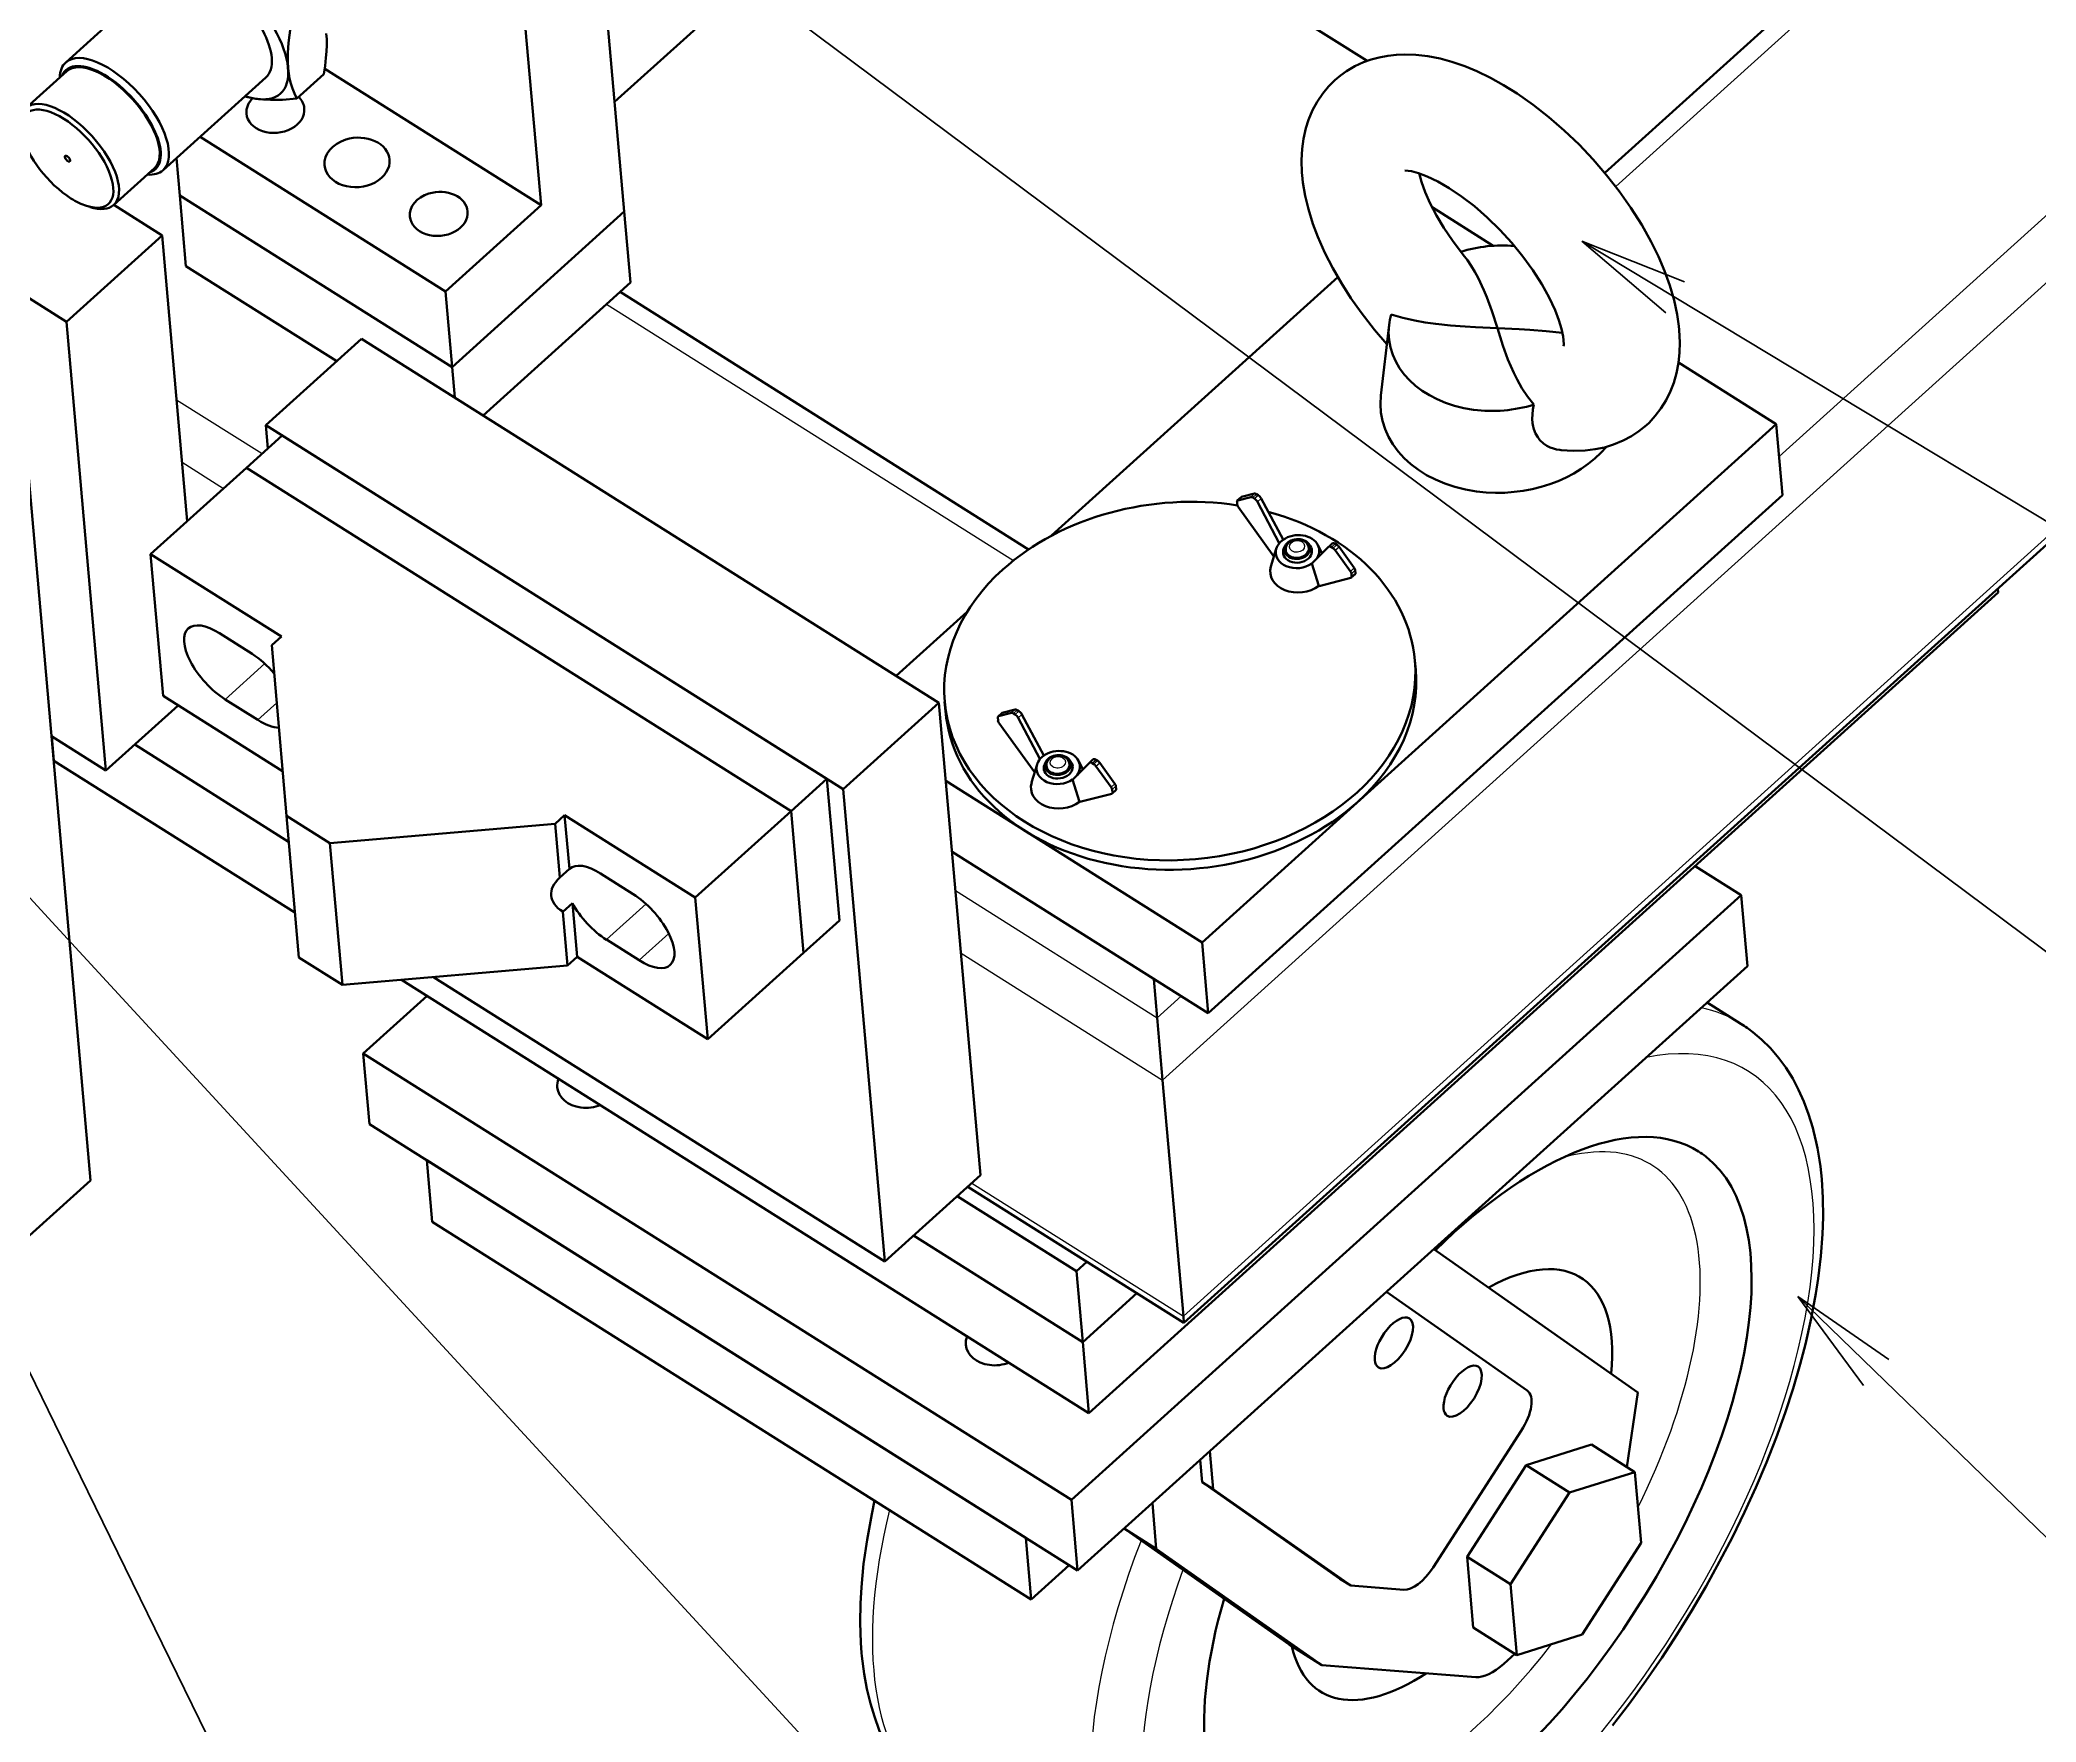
# Model space of a CAD drawing. Header units: millimetres. Extents: x -10155 to 20189, y -25550 to -22580.
# Drawn here: x -7121.1 to -6846.2, y -25164.1 to -24932.5 of the extents above; entities that cross this region are included whole.
import ezdxf

# ---------------------------------------------------------------- set-up
doc = ezdxf.new("R2010")
doc.units = ezdxf.units.MM
doc.layers.add('word_dim', color=253, linetype='Continuous')
doc.styles.get("Standard").update_dxf_attribs({"font": 'romans.shx', "bigfont": 'bigfont.shx'})
doc.dimstyles.new('RS-1-5', dxfattribs={"dimscale": 5, "dimtxt": 3.5, "dimasz": 3, "dimexe": 1, "dimexo": 0, "dimgap": 1, "dimtad": 3, "dimdsep": 46, "dimtxsty": 'Standard', "dimblk1": 'OPEN', "dimblk2": 'OPEN', "dimsah": 1, "dimcen": 0, "dimclrd": 256, "dimclre": 256, "dimclrt": 3, "dimadec": 0, "dimazin": 0, "dimtfac": 1, "dimtmove": 0, "dimatfit": 3, "dimldrblk": 'OPEN', "dimfxl": 0, "dimtolj": 1, "dimtzin": 0, "dimarcsym": 0})

# ---------------------------------------------------------------- blocks, each defined once
blk = doc.blocks.new('aa1')
for p, q in [((0, 0), (-1, 0)), ((-0.4, 0.0667), (0, 0)), ((-0.4, -0.0667), (0, 0))]:
    blk.add_line(p, q)
blk = doc.blocks.new('aa2')
blk.add_circle((0, 0), 1)
blk = doc.blocks.new('*D774')
at = {"layer": 'DEFPOINTS', "color": 0, "linetype": 'Continuous', "ltscale": 2}
for p in [(-7154.93, -25110.18), (-7143.77, -25339.13), (-7143.77, -25339.13)]:
    blk.add_point(p, dxfattribs=at)
at = {"layer": 'word_dim', "linetype": 'Continuous', "lineweight": -2, "ltscale": 2}
blk.add_line((-7153.1, -25147.63), (-7145.6, -25301.67), dxfattribs=at)
at = {"layer": 'word_dim', "linetype": 'Continuous', "lineweight": -2, "ltscale": 2, "xscale": 37.5, "yscale": 37.5, "zscale": 37.5}
for name, p, rotation in [('aa1', (-7154.93, -25110.18), 92.78938720123683), ('aa2', (-7143.77, -25339.13), 272.7893872012368)]:
    blk.add_blockref(name, p, dxfattribs=dict(at, rotation=rotation))
at = {"layer": 'word_dim', "color": 3, "linetype": 'Continuous', "ltscale": 2, "insert": (-7149.35, -25224.65), "char_height": 0.000005, "attachment_point": 5, "rotation": 272.7894}
blk.add_mtext('\\A1;229.22', dxfattribs=at)
blk = doc.blocks.new('_Open')
at = {"color": 0, "lineweight": -2}
for p, q in [((-1, 0.1667), (0, 0)), ((-1, -0.1667), (0, 0)), ((0, 0), (-1, 0))]:
    blk.add_line(p, q, dxfattribs=at)
blk = doc.blocks.new('*D775')
at = {"layer": 'DEFPOINTS', "color": 0, "linetype": 'Continuous', "ltscale": 2}
for p in [(-7131.94, -25096.65), (-7019.88, -25325.67), (-7019.88, -25325.67)]:
    blk.add_point(p, dxfattribs=at)
at = {"layer": 'word_dim', "linetype": 'Continuous', "lineweight": -2, "ltscale": 2}
blk.add_line((-7115.46, -25130.33), (-7036.36, -25291.99), dxfattribs=at)
at = {"layer": 'word_dim', "linetype": 'Continuous', "lineweight": -2, "ltscale": 2, "xscale": 37.5, "yscale": 37.5, "zscale": 37.5}
for name, p, rotation in [('aa1', (-7131.94, -25096.65), 116.0716852085695), ('aa2', (-7019.88, -25325.67), 296.0716852085695)]:
    blk.add_blockref(name, p, dxfattribs=dict(at, rotation=rotation))
at = {"layer": 'word_dim', "color": 3, "linetype": 'Continuous', "ltscale": 2, "insert": (-7075.91, -25211.16), "char_height": 0.000005, "attachment_point": 5, "rotation": 296.0717}
blk.add_mtext('\\A1;254.97', dxfattribs=at)
blk = doc.blocks.new('*D781')
at = {"layer": 'DEFPOINTS', "color": 0, "linetype": 'Continuous', "ltscale": 2}
for p in [(-7144.27, -25026.96), (-6938.1, -25250.7), (-6938.1, -25250.7)]:
    blk.add_point(p, dxfattribs=at)
at = {"layer": 'word_dim', "linetype": 'Continuous', "lineweight": -2, "ltscale": 2}
blk.add_line((-7118.86, -25054.54), (-6963.51, -25223.12), dxfattribs=at)
at = {"layer": 'word_dim', "linetype": 'Continuous', "lineweight": -2, "ltscale": 2, "xscale": 37.5, "yscale": 37.5, "zscale": 37.5}
for name, p, rotation in [('aa1', (-7144.27, -25026.96), 132.6605717405046), ('aa2', (-6938.1, -25250.7), 312.6605717405046)]:
    blk.add_blockref(name, p, dxfattribs=dict(at, rotation=rotation))
at = {"layer": 'word_dim', "color": 3, "linetype": 'Continuous', "ltscale": 2, "insert": (-7041.19, -25138.83), "char_height": 0.000005, "attachment_point": 5, "rotation": 312.6606}
blk.add_mtext('\\A1;304.24', dxfattribs=at)
blk = doc.blocks.new('A$C43226BF8')
at = {"color": 7, "lineweight": 13}
for p, q in [((1192.13, -604.22), (641.95, -1100.68)), ((1194.99, -636.74), (644.81, -1133.2)), ((1071.52, -646.32), (704.34, -977.65)), ((1109.02, -669.95), (726.85, -1014.81)), ((565.39, -993.83), (621.41, -1029.13)), ((613.44, -1074.59), (641.21, -1092.09)), ((614.2, -1083.19), (641.95, -1100.68)), ((615.68, -1114.85), (644.81, -1133.2))]:
    blk.add_line(p, q, dxfattribs=at)
at = {"color": 7, "lineweight": 35}
for p, q in [((1194.11, -638.53), (644.89, -1134.12)), ((1069.42, -644.99), (702.84, -975.78)), ((566.5, -965.99), (612.78, -924.23)), ((612.78, -924.23), (670.1, -960.35)), ((491.01, -996.27), (388.26, -931.52)), ((563.36, -930.36), (567.83, -981.1)), ((556.37, -980.2), (552.82, -939.88)), ((556.37, -980.2), (526.58, -961.43)), ((543.19, -992.1), (509.41, -970.8)), ((506.61, -978.87), (544.11, -1002.5)), ((544.11, -1002.5), (506.61, -978.87)), ((544.11, -1002.5), (567.83, -981.1)), ((567.83, -981.1), (544.11, -1002.5)), ((507.65, -1023.72), (504.19, -984.38)), ((507.47, -988.63), (528.23, -1001.71)), ((548.4, -1009.16), (568.69, -990.85)), ((567.25, -992.16), (623.5, -1027.61)), ((626.67, -1025.71), (666.09, -990.14)), ((491.01, -996.27), (496.45, -1058.06)), ((611.16, -1048.72), (531.66, -998.62)), ((485.17, -1010.41), (494.33, -1114.48)), ((597.98, -1060.61), (518.48, -1010.51)), ((726.46, -1010.38), (647.39, -1081.73)), ((595.73, -1059.19), (520.73, -1011.93)), ((515.79, -1016.38), (590.79, -1063.65)), ((515.79, -1016.38), (590.79, -1063.65)), ((727.32, -1020.14), (648.25, -1091.48)), ((520.61, -1039.62), (502.61, -1028.28)), ((631.81, -1146.52), (757, -1033.55)), ((521.3, -1064.29), (519.29, -1040.81)), ((616.89, -1113.76), (611.16, -1048.72)), ((500.41, -1054.49), (521.61, -1067.85)), ((521.61, -1067.85), (500.41, -1054.49)), ((489.3, -1056.71), (522.47, -1077.61)), ((603.71, -1125.65), (597.98, -1060.61)), ((647.39, -1081.73), (612.11, -1059.49)), ((558.3, -1065.39), (527.3, -1068.07)), ((577.61, -1075.54), (559.61, -1064.2)), ((648.25, -1091.48), (612.97, -1069.25)), ((721.64, -1075.21), (629.39, -1158.45)), ((560.01, -1084.9), (529.02, -1087.58)), ((579.33, -1095.06), (561.33, -1083.71)), ((722.5, -1084.97), (630.25, -1168.21)), ((537.17, -1086.88), (631.81, -1146.52)), ((603.71, -1125.65), (541.57, -1086.5)), ((629.39, -1158.45), (531.88, -1097)), ((644.81, -1133.2), (641.95, -1100.68)), ((641.95, -1100.68), (644.81, -1133.2)), ((630.25, -1168.21), (532.74, -1106.76)), ((623.12, -1163.72), (540.62, -1111.72)), ((477.86, -1129.34), (494.33, -1114.48)), ((615.12, -1115.36), (644.89, -1134.12)), ((623.87, -1172.17), (541.36, -1120.18)), ((607.67, -1122.08), (630.95, -1136.76)), ((630.95, -1136.76), (607.67, -1122.08)), ((679.3, -1123.94), (707.4, -1143.67)), ((692.16, -1143.43), (672.78, -1129.83)), ((679.2, -1167.78), (691.34, -1148.96)), ((647.4, -1156.04), (666.35, -1169.34)), ((648.9, -1156.98), (667.85, -1170.28)), ((659.37, -1178.39), (636.65, -1162.43)), ((663.87, -1181.22), (641.09, -1165.23)), ((685.08, -1182.88), (663.87, -1181.22))]:
    blk.add_line(p, q, dxfattribs=at)
at = {"color": 7, "lineweight": 35, "ltscale": 0.477054}
blk.add_line((490.91, -960.55), (505.08, -947.77), dxfattribs=at)
at = {"color": 7, "lineweight": 35, "ltscale": 0.188593}
for p, q in [((485.46, -966.83), (491.06, -961.77)), ((497.52, -980.19), (503.12, -975.14))]:
    blk.add_line(p, q, dxfattribs=at)
at = {"color": 7, "lineweight": 35, "ltscale": 0.477009}
blk.add_line((504.31, -975.4), (518.48, -962.62), dxfattribs=at)
at = {"color": 7, "lineweight": 35, "ltscale": 0.125972}
blk.add_line((526.47, -962.16), (522.73, -965.53), dxfattribs=at)
at = {"color": 7, "lineweight": 35, "ltscale": 0.128721}
blk.add_line((506.61, -978.87), (506.16, -973.74), dxfattribs=at)
at = {"color": 7, "lineweight": 35, "ltscale": 0.013552}
blk.add_line((493.77, -980.3), (494.28, -980.46), dxfattribs=at)
at = {"color": 7, "lineweight": 35, "ltscale": 0.196946}
blk.add_line((497.53, -980.18), (504.19, -984.38), dxfattribs=at)
at = {"color": 7, "lineweight": 35, "ltscale": 0.244861}
for p, q in [((507.47, -988.63), (506.61, -978.87)), ((568.69, -990.85), (567.83, -981.1)), ((727.32, -1020.14), (726.46, -1010.38)), ((721.64, -1075.21), (722.5, -1084.97)), ((648.25, -1091.48), (647.39, -1081.73)), ((630.95, -1136.76), (630.1, -1127)), ((631.81, -1146.52), (630.95, -1136.76)), ((629.39, -1158.45), (630.25, -1168.21)), ((689.87, -1170.09), (690.73, -1179.84))]:
    blk.add_line(p, q, dxfattribs=at)
at = {"color": 7, "lineweight": 35, "ltscale": 0.443749}
for p, q in [((543.19, -992.1), (556.37, -980.2)), ((504.19, -984.38), (491.01, -996.27)), ((502.61, -1028.28), (515.79, -1016.38)), ((616.89, -1113.76), (603.71, -1125.65))]:
    blk.add_line(p, q, dxfattribs=at)
at = {"color": 7, "lineweight": 35, "ltscale": 0.248607}
blk.add_line((679.05, -980.5), (687.46, -985.8), dxfattribs=at)
at = {"color": 7, "lineweight": 35, "ltscale": 0.261183}
blk.add_line((544.11, -1002.5), (543.19, -992.1), dxfattribs=at)
at = {"color": 7, "lineweight": 35, "ltscale": 0.244058}
blk.add_line((673.13, -996.7), (672, -1006.4), dxfattribs=at)
at = {"color": 7, "lineweight": 35, "ltscale": 0.443751}
blk.add_line((531.66, -998.62), (518.48, -1010.51), dxfattribs=at)
at = {"color": 7, "lineweight": 35, "ltscale": 0.10523}
blk.add_line((544.48, -1006.7), (544.11, -1002.5), dxfattribs=at)
at = {"color": 7, "lineweight": 35, "ltscale": 0.397811}
blk.add_line((713, -1001.89), (726.46, -1010.38), dxfattribs=at)
at = {"color": 7, "lineweight": 13, "ltscale": 0.347948}
blk.add_line((506.18, -1007), (517.96, -1014.42), dxfattribs=at)
at = {"color": 7, "lineweight": 35, "ltscale": 0.080176}
blk.add_line((518.48, -1010.51), (518.76, -1013.7), dxfattribs=at)
at = {"color": 7, "lineweight": 35, "ltscale": 0.166404}
blk.add_line((520.73, -1011.93), (515.79, -1016.38), dxfattribs=at)
at = {"color": 7, "lineweight": 13, "ltscale": 0.169061}
blk.add_line((506.94, -1015.6), (512.66, -1019.21), dxfattribs=at)
at = {"color": 7, "lineweight": 35, "ltscale": 0.010015}
for p, q in [((652.2, -1021.02), (652.23, -1021.42)), ((668.51, -1030.87), (668.48, -1030.48)), ((619.25, -1050.75), (619.29, -1051.15))]:
    blk.add_line(p, q, dxfattribs=at)
at = {"color": 7, "lineweight": 35, "ltscale": 0.017751}
for p, q in [((652.77, -1020.41), (652.24, -1020.88)), ((658.01, -1026.74), (658.54, -1026.26)), ((665.35, -1026.77), (664.83, -1027.25)), ((619.82, -1050.14), (619.29, -1050.61)), ((625.07, -1056.46), (625.6, -1055.99)), ((632.41, -1056.5), (631.88, -1056.98))]:
    blk.add_line(p, q, dxfattribs=at)
at = {"color": 7, "lineweight": 13, "ltscale": 0.017749}
for p, q in [((652.29, -1020.86), (652.82, -1020.38)), ((665.72, -1027.73), (666.25, -1027.25)), ((667.81, -1030.64), (668.34, -1030.16)), ((667.95, -1030.95), (668.48, -1030.48)), ((632.26, -1057.03), (632.79, -1056.56)), ((632.77, -1057.46), (633.3, -1056.98)), ((634.87, -1060.36), (635.39, -1059.89)), ((635, -1060.68), (635.53, -1060.2)), ((635.04, -1061.08), (635.57, -1060.6))]:
    blk.add_line(p, q, dxfattribs=at)
at = {"color": 7, "lineweight": 35, "ltscale": 0.046335}
blk.add_line((654.09, -1020.4), (652.29, -1020.86), dxfattribs=at)
at = {"color": 7, "lineweight": 35, "ltscale": 0.210662}
for p, q in [((652.37, -1021.74), (657.29, -1028.58)), ((619.42, -1051.47), (624.34, -1058.31))]:
    blk.add_line(p, q, dxfattribs=at)
at = {"color": 7, "lineweight": 35, "ltscale": 0.046339}
blk.add_line((654.62, -1019.92), (652.82, -1020.38), dxfattribs=at)
at = {"color": 7, "lineweight": 13, "ltscale": 0.017753}
for p, q in [((654.09, -1020.4), (654.62, -1019.92)), ((665.2, -1027.31), (665.73, -1026.83)), ((667.98, -1031.35), (668.51, -1030.87))]:
    blk.add_line(p, q, dxfattribs=at)
at = {"color": 7, "lineweight": 13, "ltscale": 0.017751}
for p, q in [((654.37, -1020.48), (654.9, -1020)), ((654.58, -1020.61), (655.11, -1020.14)), ((655, -1021.07), (655.53, -1020.59)), ((665.42, -1027.44), (665.95, -1026.96)), ((621.14, -1050.13), (621.67, -1049.65)), ((621.43, -1050.21), (621.95, -1049.73)), ((621.64, -1050.34), (622.17, -1049.87)), ((619.35, -1050.58), (619.87, -1050.11)), ((622.06, -1050.79), (622.58, -1050.32)), ((632.47, -1057.17), (633, -1056.69))]:
    blk.add_line(p, q, dxfattribs=at)
at = {"color": 7, "lineweight": 35, "ltscale": 0.006331}
for p, q in [((654.58, -1020.61), (654.37, -1020.48)), ((655.11, -1020.14), (654.9, -1020)), ((665.42, -1027.44), (665.2, -1027.31)), ((632.47, -1057.17), (632.26, -1057.03))]:
    blk.add_line(p, q, dxfattribs=at)
at = {"color": 7, "lineweight": 35, "ltscale": 0.160527}
for p, q in [((658.01, -1026.74), (655, -1021.07)), ((658.54, -1026.26), (655.53, -1020.59))]:
    blk.add_line(p, q, dxfattribs=at)
at = {"color": 7, "lineweight": 35, "ltscale": 0.064411}
blk.add_line((657.61, -1027.51), (656.87, -1029.98), dxfattribs=at)
at = {"color": 7, "lineweight": 35, "ltscale": 0.000593596}
for p, q in [((658.03, -1026.75), (658.01, -1026.74)), ((629.57, -1059.3), (629.55, -1059.29))]:
    blk.add_line(p, q, dxfattribs=at)
at = {"color": 7, "lineweight": 35, "ltscale": 0.000595218}
for p, q in [((658.56, -1026.27), (658.54, -1026.26)), ((662.51, -1029.57), (662.49, -1029.56))]:
    blk.add_line(p, q, dxfattribs=at)
at = {"color": 7, "lineweight": 35, "ltscale": 0.008662}
for p, q in [((658.82, -1027.13), (658.66, -1027.44)), ((625.87, -1056.86), (625.72, -1057.17))]:
    blk.add_line(p, q, dxfattribs=at)
at = {"color": 7, "lineweight": 35, "ltscale": 0.00866}
for p, q in [((662.07, -1026.84), (662.28, -1027.12)), ((629.13, -1056.57), (629.33, -1056.85))]:
    blk.add_line(p, q, dxfattribs=at)
at = {"color": 7, "lineweight": 35, "ltscale": 0.081794}
for p, q in [((664.82, -1027.25), (662.51, -1029.57)), ((631.88, -1056.98), (629.57, -1059.3))]:
    blk.add_line(p, q, dxfattribs=at)
at = {"color": 7, "lineweight": 35, "ltscale": 0.032406}
blk.add_line((663.33, -1027.01), (663.91, -1028.17), dxfattribs=at)
at = {"color": 7, "lineweight": 35, "ltscale": 0.089556}
for p, q in [((667.81, -1030.64), (665.72, -1027.73)), ((668.34, -1030.16), (666.25, -1027.25)), ((634.87, -1060.36), (632.77, -1057.46)), ((635.39, -1059.89), (633.3, -1056.98))]:
    blk.add_line(p, q, dxfattribs=at)
at = {"color": 7, "lineweight": 35, "ltscale": 0.006328}
for p, q in [((665.95, -1026.96), (665.73, -1026.83)), ((622.17, -1049.87), (621.95, -1049.73)), ((621.64, -1050.34), (621.43, -1050.21))]:
    blk.add_line(p, q, dxfattribs=at)
at = {"color": 7, "lineweight": 35, "ltscale": 0.489721}
for p, q in [((504.33, -1047.79), (502.61, -1028.28)), ((597.45, -1078.71), (595.73, -1059.19)), ((592.51, -1083.16), (590.79, -1063.65)), ((590.79, -1063.65), (592.51, -1083.16)), ((523.02, -1083.8), (521.3, -1064.29)), ((529.02, -1087.58), (527.3, -1068.07)), ((579.33, -1095.06), (577.61, -1075.54))]:
    blk.add_line(p, q, dxfattribs=at)
at = {"color": 7, "lineweight": 35, "ltscale": 0.080778}
for p, q in [((663.48, -1032.64), (662.49, -1029.56)), ((630.53, -1062.37), (629.55, -1059.29))]:
    blk.add_line(p, q, dxfattribs=at)
at = {"color": 7, "lineweight": 35, "ltscale": 0.000447059}
blk.add_line((663.48, -1032.64), (663.49, -1032.65), dxfattribs=at)
at = {"color": 7, "lineweight": 35, "ltscale": 0.113479}
for p, q in [((663.49, -1032.65), (667.89, -1031.52)), ((630.55, -1062.38), (634.94, -1061.25))]:
    blk.add_line(p, q, dxfattribs=at)
at = {"color": 7, "lineweight": 35, "ltscale": 0.017749}
for p, q in [((668.47, -1031.02), (667.94, -1031.49)), ((635.52, -1060.74), (635, -1061.22))]:
    blk.add_line(p, q, dxfattribs=at)
at = {"color": 7, "lineweight": 35, "ltscale": 0.010018}
for p, q in [((667.98, -1031.35), (667.95, -1030.95)), ((635.04, -1061.08), (635, -1060.68)), ((635.57, -1060.6), (635.53, -1060.2))]:
    blk.add_line(p, q, dxfattribs=at)
at = {"color": 7, "lineweight": 35, "ltscale": 0.013869}
blk.add_line((757, -1033.55), (756.95, -1033), dxfattribs=at)
at = {"color": 7, "lineweight": 35, "ltscale": 0.328652}
blk.add_line((605.28, -1045.01), (615.04, -1036.2), dxfattribs=at)
at = {"color": 7, "lineweight": 35, "ltscale": 0.132982}
for p, q in [((512.07, -1039.15), (516.57, -1041.99)), ((564.57, -1072.24), (569.07, -1075.07)), ((569.87, -1084.18), (565.37, -1081.34)), ((659.37, -1178.39), (663.87, -1181.22))]:
    blk.add_line(p, q, dxfattribs=at)
at = {"color": 7, "lineweight": 35, "ltscale": 0.044376}
blk.add_line((519.29, -1040.81), (520.61, -1039.62), dxfattribs=at)
at = {"color": 7, "lineweight": 13, "ltscale": 0.183684}
blk.add_line((512.87, -1048.26), (518.32, -1043.34), dxfattribs=at)
at = {"color": 7, "lineweight": 35, "ltscale": 0.032648}
for p, q in [((676.69, -1042.89), (676.8, -1044.19)), ((611.94, -1048.59), (612.05, -1049.89))]:
    blk.add_line(p, q, dxfattribs=at)
at = {"color": 7, "lineweight": 35, "ltscale": 0.334797}
blk.add_line((506.39, -1049.09), (496.45, -1058.06), dxfattribs=at)
at = {"color": 7, "lineweight": 35, "ltscale": 0.486031}
blk.add_line((520.77, -1058.15), (504.33, -1047.79), dxfattribs=at)
at = {"color": 7, "lineweight": 35, "ltscale": 0.132984}
blk.add_line((517.37, -1051.09), (512.87, -1048.26), dxfattribs=at)
at = {"color": 7, "lineweight": 13, "ltscale": 0.087588}
blk.add_line((517.37, -1051.09), (519.97, -1048.75), dxfattribs=at)
at = {"color": 7, "lineweight": 35, "ltscale": 0.443753}
blk.add_line((611.16, -1048.72), (597.98, -1060.61), dxfattribs=at)
at = {"color": 7, "lineweight": 35, "ltscale": 0.046336}
blk.add_line((621.67, -1049.65), (619.87, -1050.11), dxfattribs=at)
at = {"color": 7, "lineweight": 35, "ltscale": 0.046338}
blk.add_line((621.14, -1050.13), (619.35, -1050.58), dxfattribs=at)
at = {"color": 7, "lineweight": 35, "ltscale": 0.160528}
for p, q in [((625.07, -1056.46), (622.06, -1050.79)), ((625.6, -1055.99), (622.58, -1050.32))]:
    blk.add_line(p, q, dxfattribs=at)
at = {"color": 7, "lineweight": 35, "ltscale": 0.22164}
blk.add_line((488.95, -1053.34), (496.45, -1058.06), dxfattribs=at)
at = {"color": 7, "lineweight": 35, "ltscale": 0.083708}
blk.add_line((489.3, -1056.71), (489.01, -1053.37), dxfattribs=at)
at = {"color": 7, "lineweight": 35, "ltscale": 0.064414}
blk.add_line((624.66, -1057.24), (623.92, -1059.71), dxfattribs=at)
at = {"color": 7, "lineweight": 35, "ltscale": 0.000592638}
for p, q in [((625.09, -1056.48), (625.07, -1056.46)), ((625.62, -1056), (625.6, -1055.99))]:
    blk.add_line(p, q, dxfattribs=at)
at = {"color": 7, "lineweight": 35, "ltscale": 0.032405}
blk.add_line((630.38, -1056.74), (630.97, -1057.89), dxfattribs=at)
at = {"color": 7, "lineweight": 35, "ltscale": 0.006329}
blk.add_line((633, -1056.69), (632.79, -1056.56), dxfattribs=at)
at = {"color": 7, "lineweight": 35, "ltscale": 0.166409}
for p, q in [((595.73, -1059.19), (590.79, -1063.65)), ((597.45, -1078.71), (592.51, -1083.16))]:
    blk.add_line(p, q, dxfattribs=at)
at = {"color": 7, "lineweight": 35, "ltscale": 0.443744}
for p, q in [((590.79, -1063.65), (577.61, -1075.54)), ((592.51, -1083.16), (579.33, -1095.06))]:
    blk.add_line(p, q, dxfattribs=at)
at = {"color": 7, "lineweight": 35, "ltscale": 0.000445442}
blk.add_line((630.53, -1062.37), (630.55, -1062.38), dxfattribs=at)
at = {"color": 7, "lineweight": 35, "ltscale": 0.177313}
for p, q in [((527.3, -1068.07), (521.3, -1064.29)), ((529.02, -1087.58), (523.02, -1083.8))]:
    blk.add_line(p, q, dxfattribs=at)
at = {"color": 7, "lineweight": 35, "ltscale": 0.044373}
blk.add_line((559.61, -1064.2), (558.3, -1065.39), dxfattribs=at)
at = {"color": 7, "lineweight": 35, "ltscale": 0.186003}
for p, q in [((558.95, -1072.8), (558.3, -1065.39)), ((561.33, -1083.71), (560.68, -1076.3))]:
    blk.add_line(p, q, dxfattribs=at)
at = {"color": 7, "lineweight": 35, "ltscale": 0.186004}
blk.add_line((560.27, -1071.61), (559.61, -1064.2), dxfattribs=at)
at = {"color": 7, "lineweight": 35, "ltscale": 0.044378}
for p, q in [((558.95, -1072.8), (560.27, -1071.61)), ((559.36, -1077.49), (560.68, -1076.3))]:
    blk.add_line(p, q, dxfattribs=at)
at = {"color": 7, "lineweight": 35, "ltscale": 0.187995}
blk.add_line((715.27, -1071.2), (721.64, -1075.21), dxfattribs=at)
at = {"color": 7, "lineweight": 13, "ltscale": 0.183693}
blk.add_line((565.37, -1081.34), (570.83, -1076.42), dxfattribs=at)
at = {"color": 7, "lineweight": 35, "ltscale": 0.186001}
blk.add_line((560.01, -1084.9), (559.36, -1077.49), dxfattribs=at)
at = {"color": 7, "lineweight": 13, "ltscale": 0.137643}
blk.add_line((569.87, -1084.18), (573.96, -1080.49), dxfattribs=at)
at = {"color": 7, "lineweight": 35, "ltscale": 0.044371}
blk.add_line((561.33, -1083.71), (560.01, -1084.9), dxfattribs=at)
at = {"color": 7, "lineweight": 35, "ltscale": 0.13389}
for p, q in [((641.21, -1092.09), (640.75, -1086.76)), ((640.75, -1086.76), (641.21, -1092.09))]:
    blk.add_line(p, q, dxfattribs=at)
at = {"color": 7, "lineweight": 35, "ltscale": 0.295765}
blk.add_line((531.88, -1097), (540.67, -1089.08), dxfattribs=at)
at = {"color": 7, "lineweight": 13, "ltscale": 0.11094}
blk.add_line((644.5, -1089.12), (641.21, -1092.09), dxfattribs=at)
at = {"color": 7, "lineweight": 35, "ltscale": 0.137535}
blk.add_line((716.94, -1089.98), (721.59, -1092.92), dxfattribs=at)
at = {"color": 7, "lineweight": 35, "ltscale": 0.24486}
for p, q in [((531.88, -1097), (532.74, -1106.76)), ((707.85, -1164.4), (706.99, -1154.64))]:
    blk.add_line(p, q, dxfattribs=at)
at = {"color": 7, "lineweight": 35, "ltscale": 0.212212}
for p, q in [((541.36, -1120.18), (540.62, -1111.72)), ((623.12, -1163.72), (623.87, -1172.17))]:
    blk.add_line(p, q, dxfattribs=at)
at = {"color": 7, "lineweight": 35, "ltscale": 0.485088}
blk.add_line((630.1, -1127), (613.68, -1116.66), dxfattribs=at)
at = {"color": 7, "lineweight": 35, "ltscale": 0.048576}
blk.add_line((631.54, -1125.7), (630.1, -1127), dxfattribs=at)
at = {"color": 7, "lineweight": 35, "ltscale": 0.251067}
for p, q in [((630.95, -1136.76), (638.41, -1130.03)), ((638.41, -1130.03), (630.95, -1136.76))]:
    blk.add_line(p, q, dxfattribs=at)
at = {"color": 7, "lineweight": 35, "ltscale": 0.022917}
for p, q in [((644.89, -1134.12), (644.81, -1133.2)), ((644.81, -1133.2), (644.89, -1134.12))]:
    blk.add_line(p, q, dxfattribs=at)
at = {"color": 7, "lineweight": 35, "ltscale": 0.259775}
blk.add_line((707.4, -1143.67), (705.89, -1153.95), dxfattribs=at)
at = {"color": 7, "lineweight": 35, "ltscale": 0.235705}
for p, q in [((700.99, -1150.86), (692, -1153.7)), ((690.73, -1179.84), (699.72, -1177))]:
    blk.add_line(p, q, dxfattribs=at)
at = {"color": 7, "lineweight": 35, "ltscale": 0.177314}
blk.add_line((700.99, -1150.86), (706.99, -1154.64), dxfattribs=at)
at = {"color": 7, "lineweight": 35, "ltscale": 0.076763}
blk.add_line((647.13, -1152.98), (647.4, -1156.04), dxfattribs=at)
at = {"color": 7, "lineweight": 35, "ltscale": 0.130213}
blk.add_line((648.44, -1151.79), (648.9, -1156.98), dxfattribs=at)
at = {"color": 7, "lineweight": 35, "ltscale": 0.374924}
blk.add_line((692, -1153.7), (683.87, -1166.3), dxfattribs=at)
at = {"color": 7, "lineweight": 35, "ltscale": 0.177312}
for p, q in [((692, -1153.7), (698, -1157.48)), ((684.73, -1176.06), (690.73, -1179.84))]:
    blk.add_line(p, q, dxfattribs=at)
at = {"color": 7, "lineweight": 35, "ltscale": 0.044328}
for p, q in [((647.4, -1156.04), (648.9, -1156.98)), ((666.35, -1169.34), (667.85, -1170.28))]:
    blk.add_line(p, q, dxfattribs=at)
at = {"color": 7, "lineweight": 35, "ltscale": 0.235708}
blk.add_line((706.99, -1154.64), (698, -1157.48), dxfattribs=at)
at = {"color": 7, "lineweight": 35, "ltscale": 0.158383}
blk.add_line((640.54, -1158.92), (641.09, -1165.23), dxfattribs=at)
at = {"color": 7, "lineweight": 35, "ltscale": 0.374921}
for p, q in [((698, -1157.48), (689.87, -1170.09)), ((699.72, -1177), (707.85, -1164.4))]:
    blk.add_line(p, q, dxfattribs=at)
at = {"color": 7, "lineweight": 35, "ltscale": 0.131349}
blk.add_line((636.65, -1162.43), (641.09, -1165.23), dxfattribs=at)
at = {"color": 7, "lineweight": 35, "ltscale": 0.175488}
blk.add_line((623.87, -1172.17), (629.08, -1167.47), dxfattribs=at)
at = {"color": 7, "lineweight": 35, "ltscale": 0.244858}
blk.add_line((683.87, -1166.3), (684.73, -1176.06), dxfattribs=at)
at = {"color": 7, "lineweight": 35, "ltscale": 0.17731}
blk.add_line((683.87, -1166.3), (689.87, -1170.09), dxfattribs=at)
at = {"color": 7, "lineweight": 35, "ltscale": 0.183699}
blk.add_line((667.85, -1170.28), (675.17, -1170.85), dxfattribs=at)
at = {"color": 7, "lineweight": 35, "ltscale": 0.051057}
blk.add_line((690.45, -1179.67), (688.94, -1181.04), dxfattribs=at)
at = {"color": 7, "lineweight": 35}
for points in [[(521.87, -955.77), (521.59, -957.88), (521.49, -959.22), (521.48, -960.49), (521.53, -961.34)], [(526.8, -956.58), (526.85, -957.36), (526.86, -958.17), (526.82, -959.05), (526.75, -959.95), (526.63, -961.04), (526.47, -962.16)], [(521.53, -961.34), (521.62, -962.08), (521.74, -962.78), (521.91, -963.48), (522.12, -964.14), (522.4, -964.86), (522.73, -965.53)], [(665.69, -962.99), (666.47, -962.34), (667.29, -961.75), (668.44, -961.08), (669.63, -960.53), (670.67, -960.16), (671.76, -959.86), (672.96, -959.63), (674.14, -959.5), (675.23, -959.45), (676.81, -959.5), (678.46, -959.69), (680.18, -960.03), (681.79, -960.47), (683.58, -961.09), (685.24, -961.78), (687.09, -962.68), (688.89, -963.68), (690.77, -964.85), (692.99, -966.4), (695.15, -968.1), (697.26, -969.93), (699.3, -971.88), (701.24, -973.94), (703.1, -976.08), (704.83, -978.3), (706.44, -980.59), (707.92, -982.91), (709.24, -985.28), (710.22, -987.26), (711.07, -989.26), (711.8, -991.27), (712.39, -993.3), (712.81, -995.25), (713.05, -996.89), (713.1, -997.39)], [(665.69, -962.99), (664.8, -963.88), (664.01, -964.82), (663.22, -965.99), (662.6, -967.14), (662.05, -968.45), (661.67, -969.63), (661.35, -971.06), (661.16, -972.47), (661.08, -974.04), (661.13, -975.76), (661.16, -976.1)], [(517.3, -965.59), (518.18, -965.68), (519.13, -965.72), (520.76, -965.69), (522.73, -965.53)], [(675.33, -975.45), (676.23, -975.54), (677.21, -975.8), (678.39, -976.25), (679.84, -976.94), (681.41, -977.85), (683.13, -979.01), (684.89, -980.37), (686.65, -981.91), (688.37, -983.59), (690.02, -985.39), (691.55, -987.26), (692.94, -989.17), (694.15, -991.07), (695.18, -992.92), (695.99, -994.66), (696.52, -996.03), (696.88, -997.24), (697.1, -998.28), (697.16, -998.79)], [(672.82, -999.34), (671.13, -997.36), (669.3, -995.01), (667.88, -993), (666.57, -990.95), (665.38, -988.88), (664.31, -986.78), (663.34, -984.59), (662.66, -982.8), (662.03, -980.77), (661.59, -978.95), (661.27, -977.11), (661.16, -976.1)], [(683.35, -987.04), (681.85, -985.07), (680.68, -983.35), (679.66, -981.64), (678.8, -980), (678.09, -978.41), (677.59, -977), (677.28, -975.83)], [(683.35, -987.03), (683.93, -987.79), (684.46, -988.57), (684.96, -989.39), (685.41, -990.23), (686.2, -991.91), (686.58, -992.86), (687.27, -994.78), (688.05, -997.15)], [(688.05, -997.15), (685.06, -997.01), (683.6, -996.93), (681.58, -996.77), (679.57, -996.56), (678.13, -996.36), (676.7, -996.11), (675.03, -995.74), (673.41, -995.28)], [(688.05, -997.15), (691.04, -997.29), (692.5, -997.37), (694.76, -997.55), (697.01, -997.8)], [(693.08, -1007.68), (692.21, -1006.57), (691.44, -1005.42), (690.76, -1004.23), (690.31, -1003.32), (689.9, -1002.39), (689.51, -1001.44), (688.82, -999.53), (688.05, -997.15)], [(713.1, -997.39), (713.18, -999.1), (713.14, -1000.51), (712.99, -1001.94), (712.72, -1003.36), (712.34, -1004.68), (711.89, -1005.84), (711.28, -1007.08), (710.57, -1008.22), (709.8, -1009.23), (708.94, -1010.16), (708.57, -1010.5)], [(697.16, -998.79), (697.18, -999.41), (697.16, -999.63)], [(696.64, -1013.91), (696.21, -1013.84), (695.77, -1013.73), (695.32, -1013.56), (694.86, -1013.33), (694.39, -1013.01), (693.92, -1012.57), (693.6, -1012.16), (693.29, -1011.63), (693.07, -1011.07), (692.96, -1010.67), (692.89, -1010.22), (692.85, -1009.63), (692.87, -1009.05), (692.95, -1008.36), (693.08, -1007.68)], [(708.57, -1010.5), (707.53, -1011.35), (706.53, -1012.01), (705.38, -1012.63), (704.06, -1013.17), (702.81, -1013.56), (701.51, -1013.83), (700.12, -1013.99), (698.5, -1014.04), (696.83, -1013.93), (696.64, -1013.91)], [(658.9, -1027.7), (658.93, -1027.34), (659.08, -1026.96), (659.34, -1026.65)], [(659.34, -1026.65), (659.67, -1026.43), (660.13, -1026.26), (660.63, -1026.21), (661.12, -1026.3), (661.49, -1026.47), (661.8, -1026.74), (662, -1027.07), (662.09, -1027.42)], [(625.96, -1057.43), (625.98, -1057.06), (626.14, -1056.69), (626.39, -1056.38)], [(626.39, -1056.38), (626.72, -1056.16), (627.19, -1055.98), (627.69, -1055.94), (628.18, -1056.03), (628.54, -1056.2), (628.85, -1056.47), (629.06, -1056.8), (629.14, -1057.15)], [(723.24, -1094.07), (724.44, -1095.09), (725.64, -1096.27), (726.81, -1097.65), (727.77, -1098.96), (728.72, -1100.48), (729.53, -1102.02), (730.26, -1103.64), (730.9, -1105.37), (731.48, -1107.26), (731.59, -1107.65)], [(732.71, -1114.31), (732.87, -1116.89), (732.9, -1119.55), (732.82, -1121.91), (732.6, -1124.91), (732.24, -1127.99), (731.92, -1130.08), (731.28, -1133.52), (730.49, -1137.02), (729.76, -1139.81), (728.78, -1143.14), (727.68, -1146.51), (726.46, -1149.91), (725.12, -1153.33), (723.66, -1156.75), (722.1, -1160.17), (720.43, -1163.59), (718.66, -1166.98), (716.8, -1170.35), (714.84, -1173.69), (712.8, -1176.98), (710.68, -1180.21), (708.49, -1183.39), (706.23, -1186.5), (703.9, -1189.52)], [(600.5, -1179.52), (600.4, -1178.16), (600.31, -1175.37), (600.35, -1172.73), (600.48, -1170.5), (600.79, -1167.27), (601.25, -1163.96), (601.9, -1160.44), (602.3, -1158.58)], [(609.97, -1199.76), (608.71, -1198.68), (607.5, -1197.47), (606.41, -1196.2), (605.51, -1194.97), (604.49, -1193.35), (603.62, -1191.69), (602.94, -1190.16), (602.26, -1188.32), (601.72, -1186.53), (601.23, -1184.5), (600.85, -1182.42), (600.55, -1180.01), (600.5, -1179.52)]]:
    blk.add_lwpolyline(points, dxfattribs=at)
for centre, radius, start, end in [((518.76, -954.48), 11.21, 253.5704, 262.5205), ((4995.54, -720.39), 4370.17, 184.87911, 184.99213), ((5002.01, -719.84), 4376.66, 184.87907, 184.99192), ((710.91, -1109.87), 20.03, 52.0215, 57.7828)]:
    blk.add_arc(centre, radius, start, end, dxfattribs=at)
for centre, major_axis, ratio, start_param, end_param in [((511.78, -955.2), (-8.71, 9.65), 0.460812, 2.448519, 5.784351), ((511.78, -955.2), (-6.7, 7.42), 0.460812, 3.687658, 5.737153), ((497.61, -967.98), (-6.7, 7.42), 0.460812, 0.000003, 0.451028), ((497.09, -968.45), (-6.16, 6.83), 0.460812, 2.932632, 6.492241), ((497.61, -967.98), (-6.7, 7.42), 0.460812, 3.141596, 6.283188), ((497.09, -968.45), (-6.03, 6.68), 0.460812, 3.141596, 6.283188), ((511.78, -955.2), (-6.7, 7.42), 0.460812, 3.140963, 3.687658), ((491.16, -973.81), (-5.63, 6.24), 0.460812, 2.468745, 6.956067), ((491.49, -973.51), (-6.03, 6.68), 0.460812, 3.141596, 6.283188), ((519.78, -967.24), (3.98, 0.35), 0.757392, 2.40847, 3.141608), ((519.78, -967.24), (3.98, 0.35), 0.757392, 3.141608, 6.283201), ((519.78, -967.24), (3.98, 0.35), 0.757392, 0.000016, 0.576238), ((491.16, -973.81), (-5.63, 6.24), 0.460812, 0.672882, 2.119159), ((531.03, -974.33), (4.48, 0.39), 0.757392, 1.854245, 3.141608), ((531.03, -974.33), (4.48, 0.39), 0.757392, 0.000016, 1.854245), ((491.16, -973.81), (-0.335, 0.371), 0.460812, 6.020562, 6.831548), ((491.16, -973.81), (-0.335, 0.371), 0.460812, 0.548363, 3.404216), ((491.16, -973.81), (-0.335, 0.371), 0.460812, 3.404216, 6.020562), ((497.61, -967.98), (-6.7, 7.42), 0.460812, 2.690731, 3.141596), ((531.03, -974.33), (4.48, 0.39), 0.757392, 3.141608, 6.283201), ((542.28, -981.42), (3.98, 0.35), 0.757392, 0.000016, 1.854245), ((491.16, -973.81), (-5.63, 6.24), 0.460812, 2.119159, 2.468745), ((491.49, -973.51), (-6.03, 6.68), 0.460812, 2.468745, 3.141596), ((542.28, -981.42), (3.98, 0.35), 0.757392, 1.854245, 3.141608), ((542.28, -981.42), (3.98, 0.35), 0.757392, 3.141608, 6.283201), ((688.05, -997.15), (-14.94, -1.32), 0.757392, 4.488897, 4.988043), ((688.05, -997.15), (-14.94, -1.32), 0.757392, 6.127902, 7.566634), ((688.05, -997.15), (-14.94, -1.32), 0.757392, 6.002733, 6.127902), ((688.91, -1006.91), (16.93, 1.49), 0.757392, 2.98631, 4.425041), ((688.05, -997.15), (-14.94, -1.32), 0.757392, 1.283448, 1.847349), ((688.91, -1006.91), (16.93, 1.49), 0.757392, 4.425041, 5.633011), ((644.32, -1045.74), (-32.37, -2.85), 0.757392, 4.398442, 5.495839), ((652.59, -1021.27), (-0.352, 0.39), 0.460812, 6.283181, 6.831506), ((652.63, -1021.67), (-0.352, 0.39), 0.460812, 0.54832, 1.333719), ((652.59, -1021.27), (-0.352, 0.39), 0.460812, 6.045033, 6.283181), ((653.12, -1020.8), (-0.352, 0.39), 0.460812, 6.045033, 6.283181), ((654.4, -1020.84), (-0.368, 0.408), 0.460812, 5.260709, 6.045034), ((654.62, -1021.01), (-0.413, 0.457), 0.460812, 4.213512, 5.260709), ((654.93, -1020.36), (-0.368, 0.408), 0.460812, 5.260709, 6.045034), ((655.15, -1020.54), (-0.413, 0.457), 0.460812, 4.213512, 5.260709), ((644.32, -1045.74), (-32.37, -2.85), 0.757392, 3.141552, 4.260528), ((660.53, -1027.92), (2.99, 0.26), 0.757392, 2.847381, 5.362106), ((660.53, -1027.92), (2.99, 0.26), 0.757392, 2.487976, 2.847381), ((660.53, -1027.92), (1.99, 0.18), 0.757392, 2.70615, 5.495837), ((660.5, -1027.56), (1.79, 0.16), 0.757392, 2.70615, 5.495837), ((660.53, -1027.92), (2.99, 0.26), 0.757392, 0.294234, 2.220513), ((660.5, -1027.56), (1.79, 0.16), 0.757392, 0.435443, 2.70615), ((660.5, -1027.56), (1.59, 0.14), 0.757392, 3.139643, 5.495837), ((660.5, -1027.56), (1.59, 0.14), 0.757392, 5.495837, 6.283145), ((660.5, -1027.56), (1.79, 0.16), 0.757392, 5.495837, 6.718629), ((660.53, -1027.92), (1.99, 0.18), 0.757392, 5.495837, 6.718629), ((660.53, -1027.92), (2.99, 0.26), 0.757392, 5.688291, 6.577419), ((665.24, -1027.71), (-0.413, 0.457), 0.460812, 6.283134, 6.307907), ((665.24, -1027.71), (-0.413, 0.457), 0.460812, 5.260709, 6.283134), ((665.77, -1027.23), (-0.413, 0.457), 0.460812, 5.260709, 6.283134), ((665.45, -1027.8), (-0.368, 0.408), 0.460812, 4.476385, 5.260709), ((665.98, -1027.32), (-0.368, 0.408), 0.460812, 4.476385, 5.260709), ((644.32, -1045.74), (-32.37, -2.85), 0.757392, 5.495839, 6.283145), ((660.76, -1030.52), (3.98, 0.35), 0.757392, 2.847381, 5.39567), ((667.55, -1030.7), (-0.352, 0.39), 0.460812, 3.689913, 4.476385), ((668.08, -1030.23), (-0.352, 0.39), 0.460812, 3.689913, 4.476385), ((667.59, -1031.1), (-0.352, 0.39), 0.460812, 2.904515, 3.14159), ((667.59, -1031.1), (-0.352, 0.39), 0.460812, 3.14159, 3.689913), ((668.12, -1030.63), (-0.352, 0.39), 0.460812, 3.14159, 3.689913), ((512.47, -1043.7), (4.69, -5.2), 0.460812, 3.141637, 5.260709), ((512.47, -1043.7), (4.69, -5.2), 0.460812, 2.119117, 3.141637), ((516.97, -1046.54), (4.69, -5.2), 0.460812, 1.514694, 2.119117), ((644.32, -1045.74), (-32.37, -2.85), 0.757392, 6.283145, 9.424737), ((644.43, -1047.04), (-32.37, -2.85), 0.757392, 2.354246, 3.141552), ((644.43, -1047.04), (-32.37, -2.85), 0.757392, 6.283145, 8.637432), ((621.98, -1050.09), (-0.368, 0.408), 0.460812, 5.260709, 6.045034), ((622.2, -1050.27), (-0.413, 0.457), 0.460812, 4.213512, 5.260709), ((516.97, -1046.54), (4.69, -5.2), 0.460812, 5.260709, 5.860411), ((619.65, -1051), (-0.352, 0.39), 0.460812, 6.283181, 6.831506), ((619.65, -1051), (-0.352, 0.39), 0.460812, 6.045033, 6.283181), ((619.68, -1051.4), (-0.352, 0.39), 0.460812, 0.54832, 1.333719), ((620.17, -1050.53), (-0.352, 0.39), 0.460812, 6.045033, 6.283181), ((621.46, -1050.56), (-0.368, 0.408), 0.460812, 5.260709, 6.045034), ((621.67, -1050.74), (-0.413, 0.457), 0.460812, 4.213512, 5.260709), ((627.58, -1057.64), (2.99, 0.26), 0.757392, 0.294234, 2.220513), ((627.58, -1057.64), (2.99, 0.26), 0.757392, 2.847381, 5.362106), ((627.58, -1057.64), (2.99, 0.26), 0.757392, 2.487976, 2.847381), ((627.58, -1057.64), (1.99, 0.18), 0.757392, 2.70615, 5.495837), ((627.55, -1057.29), (1.79, 0.16), 0.757392, 2.70615, 5.495837), ((627.55, -1057.29), (1.79, 0.16), 0.757392, 0.435443, 2.70615), ((627.55, -1057.29), (1.59, 0.14), 0.757392, 3.139643, 5.495837), ((627.55, -1057.29), (1.59, 0.14), 0.757392, 5.495837, 6.283145), ((627.55, -1057.29), (1.79, 0.16), 0.757392, 5.495837, 6.718629), ((627.58, -1057.64), (1.99, 0.18), 0.757392, 5.495837, 6.718629), ((627.58, -1057.64), (2.99, 0.26), 0.757392, 5.688291, 6.577419), ((632.29, -1057.43), (-0.413, 0.457), 0.460812, 5.260709, 6.283134), ((632.29, -1057.43), (-0.413, 0.457), 0.460812, 6.283134, 6.307907), ((632.82, -1056.96), (-0.413, 0.457), 0.460812, 5.260709, 6.283134), ((632.51, -1057.53), (-0.368, 0.408), 0.460812, 4.476385, 5.260709), ((633.03, -1057.05), (-0.368, 0.408), 0.460812, 4.476385, 5.260709), ((627.81, -1060.25), (3.98, 0.35), 0.757392, 2.847381, 5.39567), ((634.61, -1060.43), (-0.352, 0.39), 0.460812, 3.689913, 4.476385), ((635.14, -1059.96), (-0.352, 0.39), 0.460812, 3.689913, 4.476385), ((635.17, -1060.35), (-0.352, 0.39), 0.460812, 3.14159, 3.689913), ((634.65, -1060.83), (-0.352, 0.39), 0.460812, 2.904515, 3.14159), ((634.65, -1060.83), (-0.352, 0.39), 0.460812, 3.14159, 3.689913), ((564.97, -1076.79), (4.69, -5.2), 0.460812, 3.141637, 3.148814), ((564.97, -1076.79), (4.69, -5.2), 0.460812, 2.119117, 3.141637), ((567.61, -1074.41), (9.86, 0.85), 0.461713, 2.60136, 3.683559), ((564.97, -1076.79), (4.69, -5.2), 0.460812, 4.231013, 5.260709), ((569.47, -1079.63), (4.69, -5.2), 0.460812, 0.000044, 2.119117), ((569.47, -1079.63), (4.69, -5.2), 0.460812, 5.260709, 6.28323), ((562.77, -1101.32), (-4.17, -0.37), 0.757392, 5.905894, 6.283164), ((562.77, -1101.32), (-4.17, -0.37), 0.757392, 6.283164, 7.566634), ((562.77, -1101.32), (-4.17, -0.37), 0.757392, 1.283448, 1.944198), ((685.36, -1158.73), (-30.39, -48.22), 0.462612, 3.141642, 4.234937), ((661.73, -1171.91), (-61.52, -77.85), 0.459806, 2.688308, 2.807371), ((685.36, -1158.73), (-30.39, -48.22), 0.462612, 0.000049, 3.095005), ((685.36, -1158.73), (-30.39, -48.22), 0.462612, 3.095005, 3.141642), ((681.61, -1156.37), (-17.95, -28.48), 0.462612, 2.395744, 3.841485), ((673.8, -1136.86), (-2.13, -3.38), 0.462612, 3.141593, 5.736598), ((673.8, -1136.86), (-2.13, -3.38), 0.462612, 0.000001, 3.141593), ((619.02, -1136.77), (-4.17, -0.37), 0.757392, 5.905894, 6.283164), ((619.02, -1136.77), (-4.17, -0.37), 0.757392, 6.283164, 7.566634), ((619.02, -1136.77), (-4.17, -0.37), 0.757392, 1.283448, 1.944198), ((673.8, -1136.86), (-2.13, -3.38), 0.462612, 5.736598, 6.283186), ((683.27, -1143.51), (-2.13, -3.38), 0.462612, 3.141593, 5.736598), ((683.27, -1143.51), (-2.13, -3.38), 0.462612, 0.000001, 3.141593), ((689.45, -1147.63), (-2.67, -4.23), 0.462612, 1.547808, 3.118604), ((683.27, -1143.51), (-2.13, -3.38), 0.462612, 5.736598, 6.283186), ((677.3, -1166.45), (-2.67, -4.23), 0.462612, 0.238811, 1.547808), ((685.36, -1158.73), (-30.39, -48.22), 0.462612, 5.265343, 6.236598), ((681.61, -1156.37), (-17.95, -28.48), 0.462612, 5.845034, 7.070563), ((688.48, -1175.83), (-4.27, -6.77), 0.462612, 0.238811, 1.024209)]:
    blk.add_ellipse(centre, major_axis=major_axis, ratio=ratio, start_param=start_param, end_param=end_param, dxfattribs=at)
at = {"color": 7, "lineweight": 13}
for centre, major_axis, ratio, start_param, end_param in [((660.46, -1027.2), (1.05, 0.09), 0.757392, 2.354245, 8.63743), ((627.52, -1056.93), (1.05, 0.09), 0.757392, 2.354245, 8.63743), ((681.61, -1156.37), (-39.99, -63.45), 0.462612, 3.141642, 3.309505), ((685.36, -1158.73), (-37.32, -59.22), 0.462612, 6.236598, 9.837864), ((681.61, -1156.37), (-27.72, -43.99), 0.462612, 1.786253, 3.613387), ((651.6, -1137.46), (-39.99, -63.45), 0.462612, 5.341837, 6.236598), ((681.61, -1156.37), (-39.99, -63.45), 0.462612, 5.112928, 6.236598), ((685.36, -1158.73), (-37.32, -59.22), 0.462612, 5.148879, 6.236598), ((681.61, -1156.37), (-27.72, -43.99), 0.462612, 6.236598, 7.638219)]:
    blk.add_ellipse(centre, major_axis=major_axis, ratio=ratio, start_param=start_param, end_param=end_param, dxfattribs=at)
blk = doc.blocks.new('*D833')
at = {"layer": 'DEFPOINTS', "color": 0, "linetype": 'Continuous', "ltscale": 2}
for p in [(-6879, -25105.54), (-6734.67, -25245.47), (-6734.67, -25245.47)]:
    blk.add_point(p, dxfattribs=at)
at = {"layer": 'word_dim', "linetype": 'Continuous', "lineweight": -2, "ltscale": 2}
blk.add_line((-6852.08, -25131.65), (-6761.6, -25219.36), dxfattribs=at)
at = {"layer": 'word_dim', "linetype": 'Continuous', "lineweight": -2, "ltscale": 2, "xscale": 37.5, "yscale": 37.5, "zscale": 37.5}
for name, p, rotation in [('aa1', (-6879, -25105.54), 135.8876632717615), ('aa2', (-6734.67, -25245.47), 315.8876632717614)]:
    blk.add_blockref(name, p, dxfattribs=dict(at, rotation=rotation))
at = {"layer": 'word_dim', "color": 3, "linetype": 'Continuous', "ltscale": 2, "insert": (-6806.84, -25175.51), "char_height": 0.000005, "attachment_point": 5, "rotation": 315.8877}
blk.add_mtext('\\A1;201.02', dxfattribs=at)
blk = doc.blocks.new('*D835')
at = {"layer": 'DEFPOINTS', "color": 0, "linetype": 'Continuous', "ltscale": 2}
for p in [(-6908.74, -24960.22), (-6514.51, -25197.96), (-6514.51, -25197.96)]:
    blk.add_point(p, dxfattribs=at)
at = {"layer": 'word_dim', "linetype": 'Continuous', "lineweight": -2, "ltscale": 2}
blk.add_line((-6876.63, -24979.59), (-6546.62, -25178.59), dxfattribs=at)
at = {"layer": 'word_dim', "linetype": 'Continuous', "lineweight": -2, "ltscale": 2, "xscale": 37.5, "yscale": 37.5, "zscale": 37.5}
for name, p, rotation in [('aa1', (-6908.74, -24960.22), 148.9085903415022), ('aa2', (-6514.51, -25197.96), 328.9085903415022)]:
    blk.add_blockref(name, p, dxfattribs=dict(at, rotation=rotation))
at = {"layer": 'word_dim', "color": 3, "linetype": 'Continuous', "ltscale": 2, "insert": (-6711.62, -25079.09), "char_height": 0.000005, "attachment_point": 5, "rotation": 328.9086}
blk.add_mtext('\\A1;460.37', dxfattribs=at)
blk = doc.blocks.new('*D839')
at = {"layer": 'DEFPOINTS', "color": 0, "linetype": 'Continuous', "ltscale": 2}
for p in [(-7039.14, -24913.17), (-6612.82, -25231.09), (-6612.82, -25231.09)]:
    blk.add_point(p, dxfattribs=at)
at = {"layer": 'word_dim', "linetype": 'Continuous', "lineweight": -2, "ltscale": 2}
blk.add_line((-7009.08, -24935.59), (-6642.88, -25208.67), dxfattribs=at)
at = {"layer": 'word_dim', "linetype": 'Continuous', "lineweight": -2, "ltscale": 2, "xscale": 37.5, "yscale": 37.5, "zscale": 37.5}
for name, p, rotation in [('aa1', (-7039.14, -24913.17), 143.2873042397858), ('aa2', (-6612.82, -25231.09), 323.2873042397857)]:
    blk.add_blockref(name, p, dxfattribs=dict(at, rotation=rotation))
at = {"layer": 'word_dim', "color": 3, "linetype": 'Continuous', "ltscale": 2, "insert": (-6825.98, -25072.13), "char_height": 0.000005, "attachment_point": 5, "rotation": 323.2873}
blk.add_mtext('\\A1;531.81', dxfattribs=at)
blk = doc.blocks.new('*D841')
at = {"layer": 'DEFPOINTS', "color": 0, "linetype": 'Continuous', "ltscale": 2}
for p in [(-6986.64, -24732.64), (-6435.63, -25149.98), (-6435.63, -25149.98)]:
    blk.add_point(p, dxfattribs=at)
at = {"layer": 'word_dim', "linetype": 'Continuous', "lineweight": -2, "ltscale": 2}
blk.add_line((-6956.74, -24755.28), (-6465.52, -25127.34), dxfattribs=at)
at = {"layer": 'word_dim', "linetype": 'Continuous', "lineweight": -2, "ltscale": 2, "xscale": 37.5, "yscale": 37.5, "zscale": 37.5}
for name, p, rotation in [('aa1', (-6986.64, -24732.64), 142.8593237695784), ('aa2', (-6435.63, -25149.98), 322.8593237695783)]:
    blk.add_blockref(name, p, dxfattribs=dict(at, rotation=rotation))
at = {"layer": 'word_dim', "color": 3, "linetype": 'Continuous', "ltscale": 2, "insert": (-6711.13, -24941.31), "char_height": 0.000005, "attachment_point": 5, "rotation": 322.8593}
blk.add_mtext('\\A1;691.22', dxfattribs=at)

msp = doc.modelspace()

# ---------------------------------------------------------------- block references
at = {"layer": 'word_dim', "linetype": 'Continuous', "ltscale": 2}
msp.add_blockref('A$C43226BF8', (-7608.428, -23975.061), dxfattribs=at)

# ---------------------------------------------------------------- dimensions: what is measured, and where the dimension line sits
at = {"layer": 'word_dim', "color": 3, "linetype": 'Continuous', "ltscale": 2}
for p1, p2, picture, middle in [((-6986.637, -24732.639), (-6435.63, -25149.977), '*D841', (-6711.134, -24941.308)), ((-7039.138, -24913.17), (-6612.819, -25231.086), '*D839', (-6825.979, -25072.128)), ((-6908.741, -24960.221), (-6514.508, -25197.957), '*D835', (-6711.624, -25079.089)), ((-7144.274, -25026.965), (-6938.103, -25250.7), '*D781', (-7041.189, -25138.832)), ((-7131.942, -25096.646), (-7019.884, -25325.673), '*D775', (-7075.913, -25211.159)), ((-6879.002, -25105.544), (-6734.674, -25245.467), '*D833', (-6806.838, -25175.505)), ((-7154.929, -25110.178), (-7143.774, -25339.129), '*D774', (-7149.352, -25224.653))]:
    dim = msp.add_aligned_dim(p1=p1, p2=p2, distance=0, dimstyle='RS-1-5', override={"dimtxt": 1e-06, "dimasz": 7.5, "dimgap": 0, "dimblk1": 'aa1', "dimblk2": 'aa2', "dimse1": 1, "dimse2": 1}, dxfattribs=at)
    dim.commit()
    dim.dimension.update_dxf_attribs({"geometry": picture, "text_midpoint": middle})

doc.saveas('drawing.dxf')
